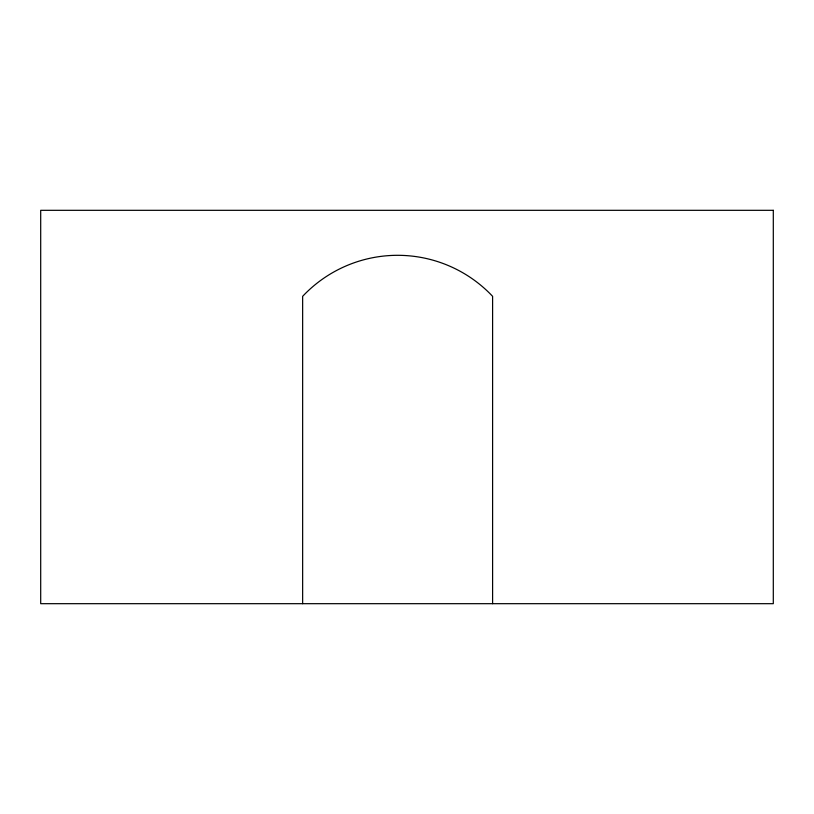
<?xml version="1.0" encoding="UTF-8"?>
<svg xmlns="http://www.w3.org/2000/svg" width="814" height="814" viewBox="0 0 814 814"><rect width="100%" height="100%" fill="white"/><g stroke="black" fill="none" stroke-linecap="round" stroke-linejoin="round"><path stroke-width="1.22" d="M492.602 603.683L492.602 296.327A130.474 130.474 0 0 0 302.645 296.327L302.645 603.683M773.3 210.317L40.7 210.317L40.7 603.683L773.3 603.683L773.3 210.317"/></g></svg>
